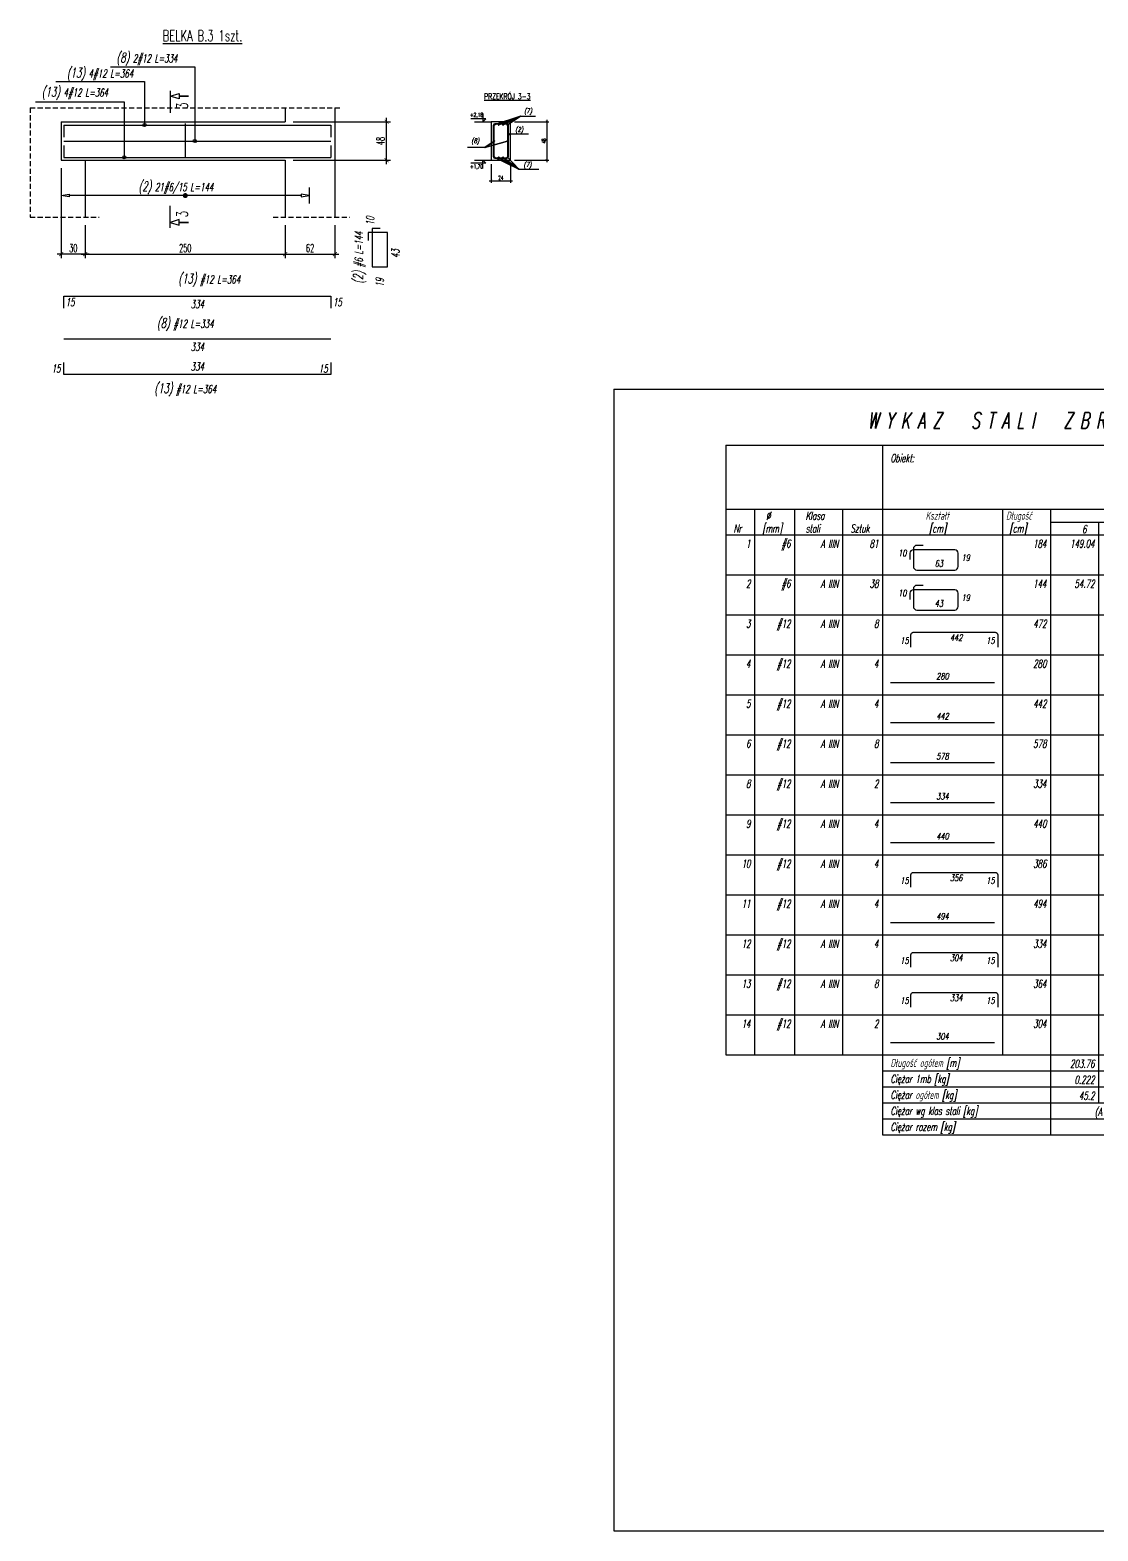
# Model space of a CAD drawing. Header units: millimetres. Extents: x 26458 to 31924, y -55341 to -53046.
# Drawn here: x 29255 to 30589, y -55341 to -53465 of the extents above; entities that cross this region are included whole.
import ezdxf
from ezdxf.enums import TextEntityAlignment as Align

# ---------------------------------------------------------------- set-up
doc = ezdxf.new("R2010")
doc.units = ezdxf.units.MM
doc.linetypes.add('DASHED2', pattern=[9.525, 6.35, -3.175])
doc.layers.get('Defpoints').update_dxf_attribs({"color": 251})
doc.layers.add('__NIEDRUK__', color=54, linetype='Continuous', plot=False)
for name, color, linetype in [('K-ODNOSNIK', 8, 'Continuous'), ('K-POMOCNICZE', 9, 'DASHED2'), ('K-SCIANY', 2, 'Continuous'), ('K-TEXT 2.8mm', 101, 'Continuous'), ('K-TEXT 2mm', 254, 'Continuous'), ('K-WYMIARY', 1, 'Continuous'), ('K-ZBROJ_06', 101, 'Continuous'), ('K-ZBROJ_12', 161, 'Continuous'), ('N-35-PLYTY', 101, 'Continuous'), ('ZBROJA_NIEZLICZAC', 255, 'Continuous'), ('ZBROJA_PRET', 161, 'Continuous'), ('ZBROJA_RZUTPR', 141, 'Continuous'), ('ZBROJA_RZUTPR1', 255, 'Continuous'), ('ZBROJA_ZASIEG', 253, 'Continuous'), ('ZBROJA_ZESTAWIENIE', 62, 'Continuous'), ('ZBROJA_ZESTAWIENIE1', 252, 'Continuous'), ('ZBROJA_ZESTAWIENIE2', 30, 'Continuous'), ('ZBROJA_ZESTAWIENIE3', 141, 'Continuous'), ('ZBROJA_ZESTAWIENIE4', 210, 'Continuous'), ('ZBROJA_ZLICZAC', 125, 'Continuous')]:
    doc.layers.add(name, color=color, linetype=linetype)
doc.styles.add('STYL_ZBROJA', font='romanszb.shx', dxfattribs={"width": 0.65, "oblique": 12})
doc.styles.add('text 2.8mm', font='romans.shx', dxfattribs={"width": 0.65})
doc.styles.add('text 2mm', font='romans.shx', dxfattribs={"width": 0.65})
doc.styles.add('WYM1', font='romanszb.shx', dxfattribs={"width": 0.6})
doc.dimstyles.new('CM100', dxfattribs={"dimscale": 5, "dimtxt": 2, "dimasz": 1, "dimexe": 1, "dimexo": 2, "dimgap": 0.5, "dimtad": 1, "dimrnd": 0.5, "dimdsep": 46, "dimtxsty": 'WYM1', "dimblk": 'OBLIQUE', "dimcen": 0, "dimdle": 1, "dimclrd": 253, "dimclre": 251, "dimclrt": 30, "dimadec": 0, "dimazin": 0, "dimtfac": 1, "dimtix": 1, "dimtmove": 0, "dimatfit": 0, "dimfxl": 1, "dimtfillclr": 256, "dimtolj": 1, "dimarcsym": 0})

# ---------------------------------------------------------------- blocks, each defined once
blk = doc.blocks.new('_zestawienie')
at = {"layer": 'ZBROJA_ZESTAWIENIE'}
for p, q in [((0, 0), (826, 0)), ((196, 0), (196, -80)), ((586, 0), (586, -80)), ((826, 0), (826, -80)), ((0, -80), (826, -80)), ((0, -80), (0, -96)), ((36, -80), (36, -96)), ((86, -80), (86, -96)), ((146, -80), (146, -96)), ((196, -80), (196, -96)), ((346, -80), (346, -96)), ((406, -80), (406, -96)), ((826, -80), (826, -112)), ((0, -96), (0, -112)), ((0, -112), (826, -112)), ((0, -112), (0, -162)), ((36, -96), (36, -112)), ((36, -112), (36, -162)), ((86, -96), (86, -112)), ((86, -112), (86, -162)), ((146, -96), (146, -112)), ((146, -112), (146, -162)), ((196, -96), (196, -112)), ((196, -112), (196, -162)), ((346, -96), (346, -112)), ((346, -112), (346, -162)), ((406, -96), (406, -112)), ((406, -112), (406, -162)), ((466, -96), (466, -112)), ((466, -112), (466, -162)), ((526, -96), (526, -112)), ((526, -112), (526, -162)), ((586, -96), (586, -112)), ((586, -112), (586, -162)), ((646, -96), (646, -112)), ((646, -112), (646, -162)), ((706, -96), (706, -112)), ((706, -112), (706, -162)), ((766, -96), (766, -112)), ((766, -112), (766, -162)), ((826, -96), (826, -112)), ((826, -112), (826, -162)), ((0, -162), (0, -212)), ((36, -162), (36, -212)), ((86, -162), (86, -212)), ((146, -162), (146, -212)), ((196, -162), (196, -212)), ((346, -162), (346, -212)), ((406, -162), (406, -212)), ((466, -162), (466, -212)), ((526, -162), (526, -212)), ((586, -162), (586, -212)), ((646, -162), (646, -212)), ((706, -162), (706, -212)), ((766, -162), (766, -212)), ((826, -162), (826, -212)), ((0, -212), (0, -262)), ((36, -212), (36, -262)), ((86, -212), (86, -262)), ((146, -212), (146, -262)), ((196, -212), (196, -262)), ((346, -212), (346, -262)), ((406, -212), (406, -262)), ((466, -212), (466, -262)), ((526, -212), (526, -262)), ((586, -212), (586, -262)), ((646, -212), (646, -262)), ((706, -212), (706, -262)), ((766, -212), (766, -262)), ((826, -212), (826, -262)), ((0, -262), (0, -312)), ((36, -262), (36, -312)), ((86, -262), (86, -312)), ((146, -262), (146, -312)), ((196, -262), (196, -312)), ((346, -262), (346, -312)), ((406, -262), (406, -312)), ((466, -262), (466, -312)), ((526, -262), (526, -312)), ((586, -262), (586, -312)), ((646, -262), (646, -312)), ((706, -262), (706, -312)), ((766, -262), (766, -312)), ((826, -262), (826, -312)), ((0, -312), (0, -362)), ((36, -312), (36, -362)), ((86, -312), (86, -362)), ((146, -312), (146, -362)), ((196, -312), (196, -362)), ((346, -312), (346, -362)), ((406, -312), (406, -362)), ((466, -312), (466, -362)), ((526, -312), (526, -362)), ((586, -312), (586, -362)), ((646, -312), (646, -362)), ((706, -312), (706, -362)), ((766, -312), (766, -362)), ((826, -312), (826, -362)), ((0, -362), (0, -412)), ((36, -362), (36, -412)), ((86, -362), (86, -412)), ((146, -362), (146, -412)), ((196, -362), (196, -412)), ((346, -362), (346, -412)), ((406, -362), (406, -412)), ((466, -362), (466, -412)), ((526, -362), (526, -412)), ((586, -362), (586, -412)), ((646, -362), (646, -412)), ((706, -362), (706, -412)), ((766, -362), (766, -412)), ((826, -362), (826, -412)), ((0, -412), (0, -462)), ((36, -412), (36, -462)), ((86, -412), (86, -462)), ((146, -412), (146, -462)), ((196, -412), (196, -462)), ((346, -412), (346, -462)), ((406, -412), (406, -462)), ((466, -412), (466, -462)), ((526, -412), (526, -462)), ((586, -412), (586, -462)), ((646, -412), (646, -462)), ((706, -412), (706, -462)), ((766, -412), (766, -462)), ((826, -412), (826, -462)), ((0, -462), (0, -512)), ((36, -462), (36, -512)), ((86, -462), (86, -512)), ((146, -462), (146, -512)), ((196, -462), (196, -512)), ((346, -462), (346, -512)), ((406, -462), (406, -512)), ((466, -462), (466, -512)), ((526, -462), (526, -512)), ((586, -462), (586, -512)), ((646, -462), (646, -512)), ((706, -462), (706, -512)), ((766, -462), (766, -512)), ((826, -462), (826, -512)), ((0, -512), (0, -562)), ((36, -512), (36, -562)), ((86, -512), (86, -562)), ((146, -512), (146, -562)), ((196, -512), (196, -562)), ((346, -512), (346, -562)), ((406, -512), (406, -562)), ((466, -512), (466, -562)), ((526, -512), (526, -562)), ((586, -512), (586, -562)), ((646, -512), (646, -562)), ((706, -512), (706, -562)), ((766, -512), (766, -562)), ((826, -512), (826, -562)), ((0, -562), (0, -612)), ((36, -562), (36, -612)), ((86, -562), (86, -612)), ((146, -562), (146, -612)), ((196, -562), (196, -612)), ((346, -562), (346, -612)), ((406, -562), (406, -612)), ((466, -562), (466, -612)), ((526, -562), (526, -612)), ((586, -562), (586, -612)), ((646, -562), (646, -612)), ((706, -562), (706, -612)), ((766, -562), (766, -612)), ((826, -562), (826, -612)), ((0, -612), (0, -662)), ((36, -612), (36, -662)), ((86, -612), (86, -662)), ((146, -612), (146, -662)), ((196, -612), (196, -662)), ((346, -612), (346, -662)), ((406, -612), (406, -662)), ((466, -612), (466, -662)), ((526, -612), (526, -662)), ((586, -612), (586, -662)), ((646, -612), (646, -662)), ((706, -612), (706, -662)), ((766, -612), (766, -662)), ((826, -612), (826, -662)), ((0, -662), (0, -712)), ((36, -662), (36, -712)), ((86, -662), (86, -712)), ((146, -662), (146, -712)), ((196, -662), (196, -712)), ((346, -662), (346, -712)), ((406, -662), (406, -712)), ((466, -662), (466, -712)), ((526, -662), (526, -712)), ((586, -662), (586, -712)), ((646, -662), (646, -712)), ((706, -662), (706, -712)), ((766, -662), (766, -712)), ((826, -662), (826, -712)), ((0, -712), (0, -762)), ((36, -712), (36, -762)), ((86, -712), (86, -762)), ((146, -712), (146, -762)), ((196, -712), (196, -762)), ((346, -712), (346, -762)), ((406, -712), (406, -762)), ((466, -712), (466, -762)), ((526, -712), (526, -762)), ((586, -712), (586, -762)), ((646, -712), (646, -762)), ((706, -712), (706, -762)), ((766, -712), (766, -762)), ((826, -712), (826, -762)), ((0, -762), (826, -762)), ((196, -762), (196, -862)), ((406, -762), (406, -862)), ((466, -762), (466, -822)), ((526, -762), (526, -822)), ((586, -762), (586, -842)), ((646, -762), (646, -842)), ((706, -762), (706, -842)), ((766, -762), (766, -842)), ((826, -762), (826, -842)), ((826, -762), (826, -842)), ((526, -822), (526, -842)), ((826, -842), (826, -862)), ((196, -862), (826, -862))]:
    blk.add_line(p, q, dxfattribs=at)
at = {"layer": 'ZBROJA_ZESTAWIENIE1'}
for p, q in [((-140, 70), (856, 70)), ((-140, 70), (-140, -1357)), ((856, 70), (856, -1357)), ((406, -96), (826, -96)), ((0, -162), (826, -162)), ((0, -212), (826, -212)), ((0, -262), (826, -262)), ((0, -312), (826, -312)), ((0, -362), (826, -362)), ((0, -412), (826, -412)), ((0, -462), (826, -462)), ((0, -512), (826, -512)), ((0, -562), (826, -562)), ((0, -612), (826, -612)), ((0, -662), (826, -662)), ((0, -712), (826, -712)), ((196, -782), (826, -782)), ((196, -802), (826, -802)), ((196, -822), (826, -822)), ((196, -842), (826, -842)), ((-140, -1357), (856, -1357))]:
    blk.add_line(p, q, dxfattribs=at)
at = {"layer": 'ZBROJA_ZESTAWIENIE2'}
blk.add_line((0, 0), (0, -80), dxfattribs=at)
at = {"layer": 'ZBROJA_ZESTAWIENIE3'}
for points in [[(246.7, -125.1), (239, -125.1, 0.414214), (234.6, -129.5), (234.6, -151.5, 0.414214), (239, -155.9), (286.2, -155.9, 0.414214), (290.6, -151.5), (290.6, -135, 0.414214), (286.2, -130.6), (234.7, -130.6, 0.414214), (230.3, -135), (230.3, -142.6)], [(246.7, -175.1), (239, -175.1, 0.414214), (234.6, -179.5), (234.6, -201.5, 0.414214), (239, -205.9), (286.2, -205.9, 0.414214), (290.6, -201.5), (290.6, -185, 0.414214), (286.2, -180.6), (234.7, -180.6, 0.414214), (230.3, -185), (230.3, -192.6)], [(231.5, -252.5), (231.5, -236.8, -0.414214), (234.5, -233.8), (337, -233.8, -0.414214), (340, -236.8), (340, -252.5)], [(231.5, -552.5), (231.5, -536.8, -0.414214), (234.5, -533.8), (337, -533.8, -0.414214), (340, -536.8), (340, -552.5)], [(231.5, -652.5), (231.5, -636.8, -0.414214), (234.5, -633.8), (337, -633.8, -0.414214), (340, -636.8), (340, -652.5)], [(231.5, -702.5), (231.5, -686.8, -0.414214), (234.5, -683.8), (337, -683.8, -0.414214), (340, -686.8), (340, -702.5)]]:
    blk.add_lwpolyline(points, format="xyb", dxfattribs=at)
for points in [[(206, -296.4), (336, -296.4)], [(206, -346.4), (336, -346.4)], [(206, -396.4), (336, -396.4)], [(206, -446.4), (336, -446.4)], [(206, -496.4), (336, -496.4)], [(206, -596.4), (336, -596.4)], [(206, -746.4), (336, -746.4)]]:
    blk.add_lwpolyline(points, dxfattribs=at)
at = {"layer": 'ZBROJA_ZESTAWIENIE2', "style": 'STYL_ZBROJA', "oblique": 12, "width": 0.65}
for s, p in [('Obiekt:', (206, -24)), ('Rys. ', (593, -16)), ('Nr rys. ', (593, -32)), ('Strona ', (593, -48)), ('1 z 1', (646, -48)), ('Data ', (593, -64)), ('Wyk ', (593, -80)), (' %%c', (46, -96)), ('Klasa', (100, -96)), ('Kształt', (250, -96)), (' Długość', (346, -96)), ('Nr', (10, -112)), ('[mm]', (46, -112)), ('stali', (100, -112)), ('Sztuk', (156, -112)), (' [cm]', (250, -112)), ('  [cm]', (346, -112)), ('Długość ogółem [m]', (206, -780)), ('Ciężar 1mb [kg]', (206, -800)), ('Ciężar ogółem [kg]', (206, -820)), ('Ciężar wg klas stali [kg]', (206, -840)), ('Ciężar razem [kg]', (206, -860))]:
    blk.add_text(s, height=10, dxfattribs=at).set_placement(p, align=Align.BOTTOM_LEFT)
for s, height, p in [('Długość całkowita [m]', 10, (616, -92)), ('63', 8, (266.5, -151.8)), ('43', 8, (266.5, -201.8))]:
    blk.add_text(s, height=height, dxfattribs=at).set_placement(p, align=Align.CENTER)
for s, p in [('6', (451, -110)), ('12', (511, -110)), ('1', (31, -128)), ('#6', (81, -128)), ('A IIIN', (141, -128)), ('81', (191, -128)), ('184', (401, -128)), ('149.04', (461, -128)), ('2', (31, -178)), ('#6', (81, -178)), ('A IIIN', (141, -178)), ('38', (191, -178)), ('144', (401, -178)), ('54.72', (461, -178)), ('3', (31, -228)), ('#12', (81, -228)), ('A IIIN', (141, -228)), ('8', (191, -228)), ('472', (401, -228)), ('37.76', (521, -228)), ('4', (31, -278)), ('#12', (81, -278)), ('A IIIN', (141, -278)), ('4', (191, -278)), ('280', (401, -278)), ('11.2', (521, -278)), ('5', (31, -328)), ('#12', (81, -328)), ('A IIIN', (141, -328)), ('4', (191, -328)), ('442', (401, -328)), ('17.68', (521, -328)), ('6', (31, -378)), ('#12', (81, -378)), ('A IIIN', (141, -378)), ('8', (191, -378)), ('578', (401, -378)), ('46.24', (521, -378)), ('8', (31, -428)), ('#12', (81, -428)), ('A IIIN', (141, -428)), ('2', (191, -428)), ('334', (401, -428)), ('6.68', (521, -428)), ('9', (31, -478)), ('#12', (81, -478)), ('A IIIN', (141, -478)), ('4', (191, -478)), ('440', (401, -478)), ('17.6', (521, -478)), ('10', (31, -528)), ('#12', (81, -528)), ('A IIIN', (141, -528)), ('4', (191, -528)), ('386', (401, -528)), ('15.44', (521, -528)), ('11', (31, -578)), ('#12', (81, -578)), ('A IIIN', (141, -578)), ('4', (191, -578)), ('494', (401, -578)), ('19.76', (521, -578)), ('12', (31, -628)), ('#12', (81, -628)), ('A IIIN', (141, -628)), ('4', (191, -628)), ('334', (401, -628)), ('13.36', (521, -628)), ('13', (31, -678)), ('#12', (81, -678)), ('A IIIN', (141, -678)), ('8', (191, -678)), ('364', (401, -678)), ('29.12', (521, -678)), ('14', (31, -728)), ('#12', (81, -728)), ('A IIIN', (141, -728)), ('2', (191, -728)), ('304', (401, -728)), ('6.08', (521, -728)), ('203.76', (461, -778)), ('220.92', (521, -778)), ('0.222', (461, -798)), ('0.888', (521, -798)), ('45.2', (461, -818)), ('196.2', (521, -818)), ('(A IIIN) 241.4', (521, -838)), ('241.4', (821, -858))]:
    blk.add_text(s, height=10, dxfattribs=at).set_placement(p, align=Align.RIGHT)
for s, p in [('10', (225.9, -141.2)), ('10', (225.9, -191.2)), ('442', (296, -247)), ('356', (296, -547)), ('304', (296, -647)), ('334', (296, -697))]:
    blk.add_text(s, height=8, dxfattribs=at).set_placement(p, align=Align.BOTTOM_RIGHT)
for p in [(294.8, -140.5), (294.8, -190.5)]:
    blk.add_text('19', height=8, dxfattribs=at).set_placement(p, align=Align.MIDDLE_LEFT)
for p in [(228.7, -244.1), (336.1, -244.1), (228.7, -544.1), (336.1, -544.1), (228.7, -644.1), (336.1, -644.1), (228.7, -694.1), (336.1, -694.1)]:
    blk.add_text('15', height=8, dxfattribs=at).set_placement(p, align=Align.MIDDLE_RIGHT)
for s, p in [('280', (271, -295.1)), ('442', (271, -345.1)), ('578', (271, -395.1)), ('334', (271, -445.1)), ('440', (271, -495.1)), ('494', (271, -595.1)), ('304', (271, -745.1))]:
    blk.add_text(s, height=8, dxfattribs=at).set_placement(p, align=Align.BOTTOM_CENTER)
at = {"layer": 'ZBROJA_ZESTAWIENIE4', "style": 'STYL_ZBROJA', "oblique": 12, "width": 0.65}
blk.add_text('W Y K A Z   S T A L I   Z B R O J E N I O W E J', height=20, dxfattribs=at).set_placement((413, 21), align=Align.CENTER)
blk = doc.blocks.new('A$C392df230')
h = blk.add_hatch()
h.set_pattern_fill('ANGLE', color=256, scale=0.025)
h.set_pattern_definition([(360, (-2880.4701, 5517.13781), (-5e-64, 0.174625), [0.127, -0.047625]), (90, (-2880.4701, 5517.13781), (-0.174625, 1e-17), [0.127, -0.047625])])
h.paths.add_polyline_path([(0.5, 0, 1), (-0.5, 0, 1)])
blk.add_circle((0, 0), 0.5)
blk = doc.blocks.new('_ArchTick')
at = {"color": 0, "linetype": 'ByBlock', "const_width": 0.15}
blk.add_lwpolyline([(-0.5, -0.5), (0.5, 0.5)], dxfattribs=at)
blk = doc.blocks.new('*D93')
at = {"layer": 'Defpoints', "color": 0, "transparency": 16777216}
for p in [(29323.6, -53698.8), (29573.6, -53698.8), (29573.6, -53745)]:
    blk.add_point(p, dxfattribs=at)
at = {"layer": 'K-WYMIARY', "color": 251, "lineweight": -2, "transparency": 16777216}
for p, q in [((29323.6, -53708.8), (29323.6, -53750)), ((29573.6, -53708.8), (29573.6, -53750))]:
    blk.add_line(p, q, dxfattribs=at)
at = {"layer": 'K-WYMIARY', "color": 253, "lineweight": -2, "transparency": 16777216}
blk.add_line((29318.6, -53745), (29578.6, -53745), dxfattribs=at)
at = {"layer": 'K-WYMIARY', "color": 253, "lineweight": -2, "transparency": 16777216, "xscale": 5, "yscale": 5, "zscale": 5, "rotation": 180}
blk.add_blockref('_ArchTick', (29323.6, -53745), dxfattribs=at)
at = {"layer": 'K-WYMIARY', "color": 253, "lineweight": -2, "transparency": 16777216, "xscale": 5, "yscale": 5, "zscale": 5}
blk.add_blockref('_ArchTick', (29573.6, -53745), dxfattribs=at)
at = {"layer": 'K-WYMIARY', "color": 30, "transparency": 16777216, "insert": (29448.6, -53737.5), "char_height": 10, "attachment_point": 5, "style": 'WYM1'}
blk.add_mtext('\\A1;250', dxfattribs=at)
blk = doc.blocks.new('*D94')
at = {"layer": 'Defpoints', "color": 0, "transparency": 16777216}
for p in [(29293.6, -53627.7), (29323.6, -53698.8), (29293.6, -53745)]:
    blk.add_point(p, dxfattribs=at)
at = {"layer": 'K-WYMIARY', "color": 251, "lineweight": -2, "transparency": 16777216}
for p, q in [((29293.6, -53637.7), (29293.6, -53750)), ((29323.6, -53708.8), (29323.6, -53750))]:
    blk.add_line(p, q, dxfattribs=at)
at = {"layer": 'K-WYMIARY', "color": 253, "lineweight": -2, "transparency": 16777216}
blk.add_line((29328.6, -53745), (29288.6, -53745), dxfattribs=at)
at = {"layer": 'K-WYMIARY', "color": 253, "lineweight": -2, "transparency": 16777216, "xscale": 5, "yscale": 5, "zscale": 5, "rotation": 180}
blk.add_blockref('_ArchTick', (29293.6, -53745), dxfattribs=at)
at = {"layer": 'K-WYMIARY', "color": 253, "lineweight": -2, "transparency": 16777216, "xscale": 5, "yscale": 5, "zscale": 5}
blk.add_blockref('_ArchTick', (29323.6, -53745), dxfattribs=at)
at = {"layer": 'K-WYMIARY', "color": 30, "transparency": 16777216, "insert": (29308.6, -53737.5), "char_height": 10, "attachment_point": 5, "style": 'WYM1'}
blk.add_mtext('\\A1;30', dxfattribs=at)
blk = doc.blocks.new('*D96')
at = {"layer": 'Defpoints', "color": 0, "transparency": 16777216}
for p in [(29573.6, -53579.7), (29700.2, -53579.7), (29573.6, -53627.7)]:
    blk.add_point(p, dxfattribs=at)
at = {"layer": 'K-WYMIARY', "color": 253, "lineweight": -2, "transparency": 16777216}
blk.add_line((29700.2, -53632.7), (29700.2, -53574.7), dxfattribs=at)
at = {"layer": 'K-WYMIARY', "color": 251, "lineweight": -2, "transparency": 16777216}
for p, q in [((29583.6, -53579.7), (29705.2, -53579.7)), ((29583.6, -53627.7), (29705.2, -53627.7))]:
    blk.add_line(p, q, dxfattribs=at)
at = {"layer": 'K-WYMIARY', "color": 253, "lineweight": -2, "transparency": 16777216, "xscale": 5, "yscale": 5, "zscale": 5}
for p, rotation in [((29700.2, -53579.7), 90), ((29700.2, -53627.7), 270)]:
    blk.add_blockref('_ArchTick', p, dxfattribs=dict(at, rotation=rotation))
at = {"layer": 'K-WYMIARY', "color": 30, "transparency": 16777216, "insert": (29692.7, -53603.7), "char_height": 10, "attachment_point": 5, "rotation": 90, "style": 'WYM1'}
blk.add_mtext('\\A1;48', dxfattribs=at)
blk = doc.blocks.new('*D97')
at = {"layer": 'Defpoints', "color": 0, "transparency": 16777216}
for p in [(29855.1, -53579.7), (29855.1, -53627.7), (29900.4, -53627.7)]:
    blk.add_point(p, dxfattribs=at)
at = {"layer": 'K-WYMIARY', "color": 253, "lineweight": -2, "transparency": 16777216}
blk.add_line((29900.4, -53577.2), (29900.4, -53630.2), dxfattribs=at)
at = {"layer": 'K-WYMIARY', "color": 251, "lineweight": -2, "transparency": 16777216}
for p, q in [((29860.1, -53579.7), (29902.9, -53579.7)), ((29860.1, -53627.7), (29902.9, -53627.7))]:
    blk.add_line(p, q, dxfattribs=at)
at = {"layer": 'K-WYMIARY', "color": 253, "lineweight": -2, "transparency": 16777216, "xscale": 2.5, "yscale": 2.5, "zscale": 2.5}
for p, rotation in [((29900.4, -53579.7), 90), ((29900.4, -53627.7), 270)]:
    blk.add_blockref('_ArchTick', p, dxfattribs=dict(at, rotation=rotation))
at = {"layer": 'K-WYMIARY', "color": 30, "transparency": 16777216, "insert": (29896.7, -53603.7), "char_height": 5, "attachment_point": 5, "rotation": 90, "style": 'WYM1'}
blk.add_mtext('\\A1;48', dxfattribs=at)
blk = doc.blocks.new('*D98')
at = {"layer": 'Defpoints', "color": 0, "transparency": 16777216}
for p in [(29831.1, -53627.7), (29855, -53627.7), (29855, -53653.3)]:
    blk.add_point(p, dxfattribs=at)
at = {"layer": 'K-WYMIARY', "color": 251, "lineweight": -2, "transparency": 16777216}
for p, q in [((29831.1, -53632.7), (29831.1, -53655.8)), ((29855, -53632.7), (29855, -53655.8))]:
    blk.add_line(p, q, dxfattribs=at)
at = {"layer": 'K-WYMIARY', "color": 253, "lineweight": -2, "transparency": 16777216}
blk.add_line((29828.6, -53653.3), (29857.5, -53653.3), dxfattribs=at)
at = {"layer": 'K-WYMIARY', "color": 253, "lineweight": -2, "transparency": 16777216, "xscale": 2.5, "yscale": 2.5, "zscale": 2.5, "rotation": 180}
blk.add_blockref('_ArchTick', (29831.1, -53653.3), dxfattribs=at)
at = {"layer": 'K-WYMIARY', "color": 253, "lineweight": -2, "transparency": 16777216, "xscale": 2.5, "yscale": 2.5, "zscale": 2.5}
blk.add_blockref('_ArchTick', (29855, -53653.3), dxfattribs=at)
at = {"layer": 'K-WYMIARY', "color": 30, "transparency": 16777216, "insert": (29843, -53649.6), "char_height": 5, "attachment_point": 5, "style": 'WYM1'}
blk.add_mtext('\\A1;24', dxfattribs=at)
blk = doc.blocks.new('*D123')
at = {"layer": 'Defpoints', "color": 0, "transparency": 16777216}
for p in [(29573.6, -53698.8), (29635.6, -53698.8), (29635.6, -53745)]:
    blk.add_point(p, dxfattribs=at)
at = {"layer": 'K-WYMIARY', "color": 251, "lineweight": -2, "transparency": 16777216}
for p, q in [((29573.6, -53708.8), (29573.6, -53750)), ((29635.6, -53708.8), (29635.6, -53750))]:
    blk.add_line(p, q, dxfattribs=at)
at = {"layer": 'K-WYMIARY', "color": 253, "lineweight": -2, "transparency": 16777216}
blk.add_line((29568.6, -53745), (29640.6, -53745), dxfattribs=at)
at = {"layer": 'K-WYMIARY', "color": 253, "lineweight": -2, "transparency": 16777216, "xscale": 5, "yscale": 5, "zscale": 5, "rotation": 180}
blk.add_blockref('_ArchTick', (29573.6, -53745), dxfattribs=at)
at = {"layer": 'K-WYMIARY', "color": 253, "lineweight": -2, "transparency": 16777216, "xscale": 5, "yscale": 5, "zscale": 5}
blk.add_blockref('_ArchTick', (29635.6, -53745), dxfattribs=at)
at = {"layer": 'K-WYMIARY', "color": 30, "transparency": 16777216, "insert": (29604.6, -53737.5), "char_height": 10, "attachment_point": 5, "style": 'WYM1'}
blk.add_mtext('\\A1;62', dxfattribs=at)

msp = doc.modelspace()

# ---------------------------------------------------------------- linework, layer by layer
at = {"layer": '__NIEDRUK__'}
msp.add_lwpolyline([(29835.558, -53624.607), (29850.558, -53624.607, 0.41421356), (29851.958, -53623.207), (29851.958, -53584.207, 0.41421356), (29850.558, -53582.807), (29835.558, -53582.807, 0.41421356), (29834.158, -53584.207), (29834.158, -53623.207, 0.41421356)], format="xyb", close=True, dxfattribs=at)
at = {"layer": 'K-ODNOSNIK'}
for points in [[(29355.333, -53511.072), (29460.427, -53511.072), (29460.427, -53603.707)], [(29286.611, -53529.422), (29397.705, -53529.422), (29397.705, -53583.707)], [(29261.303, -53554.73), (29372.397, -53554.73), (29372.397, -53624.107)], [(29867.542, -53572.552), (29845.781, -53583.307), (29867.542, -53572.552), (29840.334, -53583.307), (29867.542, -53572.552), (29851.229, -53583.647), (29867.542, -53572.552), (29834.887, -53583.647), (29867.542, -53572.552), (29886.35, -53572.552)], [(29877.542, -53595.208), (29852.558, -53595.208)], [(29822.915, -53611.728), (29834.658, -53603.707), (29822.915, -53611.728), (29851.458, -53603.707), (29822.915, -53611.728), (29801.285, -53611.728)], [(29865.675, -53638.775), (29845.781, -53624.107), (29865.675, -53638.775), (29840.334, -53624.107), (29865.675, -53638.775), (29851.229, -53623.767), (29865.675, -53638.775), (29834.887, -53623.767), (29865.675, -53638.775), (29890.322, -53638.775)]]:
    msp.add_lwpolyline(points, dxfattribs=at)
for centre, radius in [((29397.705, -53583.707), 2), ((29852.558, -53595.208), 1), ((29460.427, -53603.707), 2), ((29372.397, -53624.107), 2)]:
    msp.add_circle(centre, radius, dxfattribs=at)
at = {"layer": 'K-POMOCNICZE'}
for points in [[(29254.55, -53562.071), (29254.55, -53698.785), (29341.08, -53698.785)], [(29254.55, -53562.071), (29642.742, -53562.071)], [(29558.474, -53698.785), (29654.442, -53698.785)]]:
    msp.add_lwpolyline(points, dxfattribs=at)
at = {"layer": 'K-SCIANY'}
for p, q in [((29573.646, -53562.071), (29573.646, -53579.707)), ((29635.646, -53562.071), (29635.646, -53698.785)), ((29293.646, -53579.707), (29293.646, -53627.707)), ((29323.646, -53627.707), (29323.646, -53698.785)), ((29573.646, -53627.707), (29573.646, -53698.785)), ((29573.646, -53627.707), (29573.646, -53698.785))]:
    msp.add_line(p, q, dxfattribs=at)
for points in [[(29293.646, -53579.707), (29573.646, -53579.707)], [(29293.646, -53627.707), (29573.646, -53627.707)]]:
    msp.add_lwpolyline(points, dxfattribs=at)
msp.add_lwpolyline([(29831.058, -53627.707), (29855.058, -53627.707), (29855.058, -53579.707), (29831.058, -53579.707)], close=True, dxfattribs=at)
at = {"layer": 'K-TEXT 2mm', "lineweight": -2}
for points in [[(29820.529, -53569.294), (29820.529, -53579.707), (29824.198, -53576.038), (29805.521, -53576.038)], [(29820.529, -53638.12), (29820.529, -53627.707), (29824.198, -53631.376), (29805.521, -53631.376)]]:
    msp.add_lwpolyline(points, dxfattribs=at)
at = {"layer": 'K-TEXT 2mm'}
for points in [[(29810, -53579.707), (29831.058, -53579.707)], [(29810, -53627.707), (29831.058, -53627.707)]]:
    msp.add_lwpolyline(points, dxfattribs=at)
at = {"layer": 'K-ZBROJ_06'}
msp.add_lwpolyline([(29835.558, -53625.207), (29850.558, -53625.207, 0.41421356), (29852.558, -53623.207), (29852.558, -53584.207, 0.41421356), (29850.558, -53582.207), (29835.558, -53582.207, 0.41421356), (29833.558, -53584.207), (29833.558, -53623.207, 0.41421356)], format="xyb", close=True, dxfattribs=at)
at = {"layer": 'K-ZBROJ_12'}
for p, q in [((29296.646, -53583.707), (29296.646, -53598.707)), ((29630.646, -53583.707), (29630.646, -53598.707)), ((29296.646, -53609.107), (29296.646, -53624.107)), ((29630.646, -53609.107), (29630.646, -53624.107))]:
    msp.add_line(p, q, dxfattribs=at)
at = {"layer": 'N-35-PLYTY', "linetype": 'Continuous', "extrusion": (2.20399e-16, -1.07059e-31, -1), "flags": 128}
for points in [[(-29429.668, -53540.875), (-29429.668, -53547.732), (-29441.097, -53544.304), (-29441.097, -53547.732), (-29452.526, -53547.732), (-29441.097, -53547.732), (-29441.097, -53551.161), (-29429.668, -53547.732), (-29429.668, -53568.304)], [(-29429.668, -53712.207), (-29429.668, -53705.35), (-29441.097, -53708.778), (-29441.097, -53705.35), (-29452.526, -53705.35), (-29441.097, -53705.35), (-29441.097, -53701.921), (-29429.668, -53705.35), (-29429.668, -53684.778)]]:
    msp.add_lwpolyline(points, dxfattribs=at)
at = {"layer": 'ZBROJA_PRET'}
for p, q in [((29296.646, -53583.707), (29630.646, -53583.707)), ((29448.646, -53581.707), (29448.646, -53624.707)), ((29296.646, -53603.707), (29630.646, -53603.707)), ((29296.646, -53624.107), (29630.646, -53624.107))]:
    msp.add_line(p, q, dxfattribs=at)
at = {"layer": 'ZBROJA_RZUTPR'}
for points in [[(29692.158, -53712.998), (29682.158, -53712.998, 0.41421356), (29682.158, -53712.998), (29682.158, -53760.998, 0.41421356), (29682.158, -53760.998), (29701.158, -53760.998, 0.41421356), (29701.158, -53760.998), (29701.158, -53717.998, 0.41421356), (29701.158, -53717.998), (29677.158, -53717.998, 0.41421356), (29677.158, -53717.998), (29677.158, -53727.998)], [(29296.646, -53812.674), (29296.646, -53797.674, -0.41421356), (29296.646, -53797.674), (29630.646, -53797.674, -0.41421356), (29630.646, -53797.674), (29630.646, -53812.674)], [(29630.646, -53880.708), (29630.646, -53895.708, -0.41421356), (29630.646, -53895.708), (29296.646, -53895.708, -0.41421356), (29296.646, -53895.708), (29296.646, -53880.708)]]:
    msp.add_lwpolyline(points, format="xyb", dxfattribs=at)
msp.add_lwpolyline([(29296.646, -53851.067), (29630.646, -53851.067)], dxfattribs=at)
at = {"layer": 'ZBROJA_ZASIEG'}
for p, q in [((29293.646, -53661.873), (29293.646, -53681.873)), ((29603.646, -53661.873), (29603.646, -53681.873))]:
    msp.add_line(p, q, dxfattribs=at)
msp.add_lwpolyline([(29593.646, -53671.873), (29593.646, -53673.423), (29603.646, -53671.873), (29593.646, -53670.323), (29593.646, -53671.873), (29303.646, -53671.873), (29303.646, -53673.423), (29293.646, -53671.873), (29303.646, -53670.323), (29303.646, -53671.873)], dxfattribs=at)
at = {"layer": 'ZBROJA_ZASIEG', "const_width": 3.15}
msp.add_lwpolyline([(29447.071, -53671.873, 1), (29450.221, -53671.873, 1)], format="xyb", close=True, dxfattribs=at)

# ---------------------------------------------------------------- block references
at = {"layer": 'K-ZBROJ_12', "xscale": -1, "rotation": 180}
for p in [(29834.887, -53583.647), (29840.334, -53583.307), (29845.781, -53583.307), (29834.658, -53603.707)]:
    msp.add_blockref('A$C392df230', p, dxfattribs=at)
at = {"layer": 'K-ZBROJ_12', "rotation": 180}
for p in [(29851.229, -53583.647), (29851.458, -53603.707)]:
    msp.add_blockref('A$C392df230', p, dxfattribs=at)
at = {"layer": 'K-ZBROJ_12'}
for p in [(29834.887, -53623.767), (29840.334, -53624.107), (29845.781, -53624.107)]:
    msp.add_blockref('A$C392df230', p, dxfattribs=at)
at = {"layer": 'K-ZBROJ_12', "xscale": -1}
msp.add_blockref('A$C392df230', (29851.229, -53623.767), dxfattribs=at)
at = {"layer": 'ZBROJA_ZESTAWIENIE'}
msp.add_blockref('_zestawienie', (30124.069, -53983.989), dxfattribs=at)

# ---------------------------------------------------------------- texts
at = {"layer": 'K-TEXT 2.8mm', "lineweight": -2, "style": 'text 2.8mm', "width": 0.65}
for s, height, p in [('%%UBELKA B.3 1szt.', 14, (29420.401, -53478.97)), ('%%UPRZEKRÓJ 3-3', 7, (29822.104, -53551.442))]:
    msp.add_text(s, height=height, dxfattribs=at).set_placement(p)
for p in [(29451.665, -53563.592), (29451.665, -53699.001)]:
    msp.add_text('3', height=14, rotation=90, dxfattribs=at).set_placement(p)
at = {"layer": 'K-TEXT 2mm', "lineweight": -2, "style": 'text 2mm', "width": 0.65}
for s, p in [('+2,18', (29804.513, -53573.491)), ('+1,70', (29804.513, -53637.971))]:
    msp.add_text(s, height=5, dxfattribs=at).set_placement(p)
at = {"layer": 'ZBROJA_NIEZLICZAC', "char_height": 20, "style": 'STYL_ZBROJA'}
for s, insert, attachment_point in [('\\H6;\\C71;\\H10;\\C256;\\H6;\\C71;(7)\\H10;\\C256;', (29872.221, -53571.076), 7), ('\\H6;\\C71;\\H10;\\C256;\\H6;\\C71;(2)\\H10;\\C256;', (29861.126, -53594.332), 7), ('\\H6;\\C71;\\H10;\\C256;\\H6;\\C71;(8)\\H10;\\C256;', (29806.241, -53608.351), 7), ('\\H6;\\C71;\\H10;\\C256;\\H6;\\C71;(7)\\H10;\\C256;', (29871.464, -53638.106), 7), ('\\H12;\\C71;\\H10;\\C256;\\H12;\\C71;(13)\\H10;\\C256; #12 L=364', (29478.646, -53785.674), 8), ('\\H12;\\C71;\\H10;\\C256;\\H12;\\C71;(8)\\H10;\\C256; #12 L=334', (29448.646, -53841.067), 8), ('\\H12;\\C71;\\H10;\\C256;\\H12;\\C71;(13)\\H10;\\C256; #12 L=364', (29448.646, -53922.708), 8)]:
    msp.add_mtext(s, dxfattribs=dict(at, insert=insert, attachment_point=attachment_point))
at = {"layer": 'ZBROJA_NIEZLICZAC', "insert": (29674.582, -53749.498), "char_height": 20, "attachment_point": 8, "rotation": 90, "style": 'STYL_ZBROJA'}
msp.add_mtext('\\H12;\\C71;\\H10;\\C256;\\H12;\\C71;(2)\\H10;\\C256; #6 L=144', dxfattribs=at)
at = {"layer": 'ZBROJA_RZUTPR1', "style": 'STYL_ZBROJA', "oblique": 12, "width": 0.65}
msp.add_text('10', height=10, rotation=90, dxfattribs=at).set_placement((29679.658, -53697.998), align=Align.MIDDLE_RIGHT)
msp.add_text('43', height=10, rotation=90, dxfattribs=at).set_placement((29706.158, -53744.498), align=Align.TOP_CENTER)
msp.add_text('19', height=10, rotation=90, dxfattribs=at).set_placement((29691.658, -53785.998), align=Align.MIDDLE_LEFT)
for p in [(29310.241, -53805.174), (29644.241, -53805.174), (29292.646, -53888.208), (29626.646, -53888.208)]:
    msp.add_text('15', height=10, dxfattribs=at).set_placement(p, align=Align.MIDDLE_RIGHT)
for p in [(29463.646, -53807.674), (29463.646, -53861.067), (29463.646, -53885.708)]:
    msp.add_text('334', height=10, dxfattribs=at).set_placement(p, align=Align.MIDDLE)
at = {"layer": 'ZBROJA_ZLICZAC', "char_height": 20, "attachment_point": 7, "style": 'STYL_ZBROJA'}
for s, insert in [('\\H12;\\C71;\\H10;\\C256;\\H12;\\C71;(8)\\H10;\\C256; 2#12 L=334', (29362.646, -53509.435)), ('\\H12;\\C71;\\H10;\\C256;\\H12;\\C71;(13)\\H10;\\C256; 4#12 L=364', (29300.677, -53528.424)), ('\\H12;\\C71;\\H10;\\C256;\\H12;\\C71;(13)\\H10;\\C256; 4#12 L=364', (29269.325, -53552.266)), ('\\H12;\\C71;\\H10;\\C256;\\H12;\\C71;(2)\\H10;\\C256; 21#6/15 L=144', (29390.211, -53670.272))]:
    msp.add_mtext(s, dxfattribs=dict(at, insert=insert))

# ---------------------------------------------------------------- dimensions: what is measured, and where the dimension line sits
at = {"layer": 'K-WYMIARY'}
for base, p1, p2, override, picture, middle in [((29700.176, -53579.707), (29573.646, -53627.707), (29573.646, -53579.707), {"dimblk": 'ArchTick'}, '*D96', (29692.676, -53603.707)), ((29900.401, -53627.707), (29855.058, -53579.707), (29855.058, -53627.707), {"dimscale": 2.5, "dimblk": 'ArchTick'}, '*D97', (29896.651, -53603.707))]:
    dim = msp.add_linear_dim(base=base, p1=p1, p2=p2, angle=90, dimstyle='CM100', override=override, dxfattribs=at)
    dim.commit()
    dim.dimension.update_dxf_attribs({"geometry": picture, "text_midpoint": middle})
for base, p1, p2, override, picture, middle in [((29293.646, -53744.991), (29323.646, -53698.785), (29293.646, -53627.707), {"dimblk": 'ArchTick', "dimtmove": 1}, '*D94', (29308.646, -53737.491)), ((29855.021, -53653.341), (29831.058, -53627.707), (29855.021, -53627.707), {"dimscale": 2.5, "dimblk": 'ArchTick'}, '*D98', (29843.04, -53649.591)), ((29573.646, -53744.991), (29323.646, -53698.785), (29573.646, -53698.785), {"dimblk": 'ArchTick'}, '*D93', (29448.646, -53737.491)), ((29635.646, -53744.991), (29573.646, -53698.785), (29635.646, -53698.785), {"dimblk": 'ArchTick'}, '*D123', (29604.646, -53737.491))]:
    dim = msp.add_linear_dim(base=base, p1=p1, p2=p2, dimstyle='CM100', override=override, dxfattribs=at)
    dim.commit()
    dim.dimension.update_dxf_attribs({"geometry": picture, "text_midpoint": middle})

doc.saveas('drawing.dxf')
